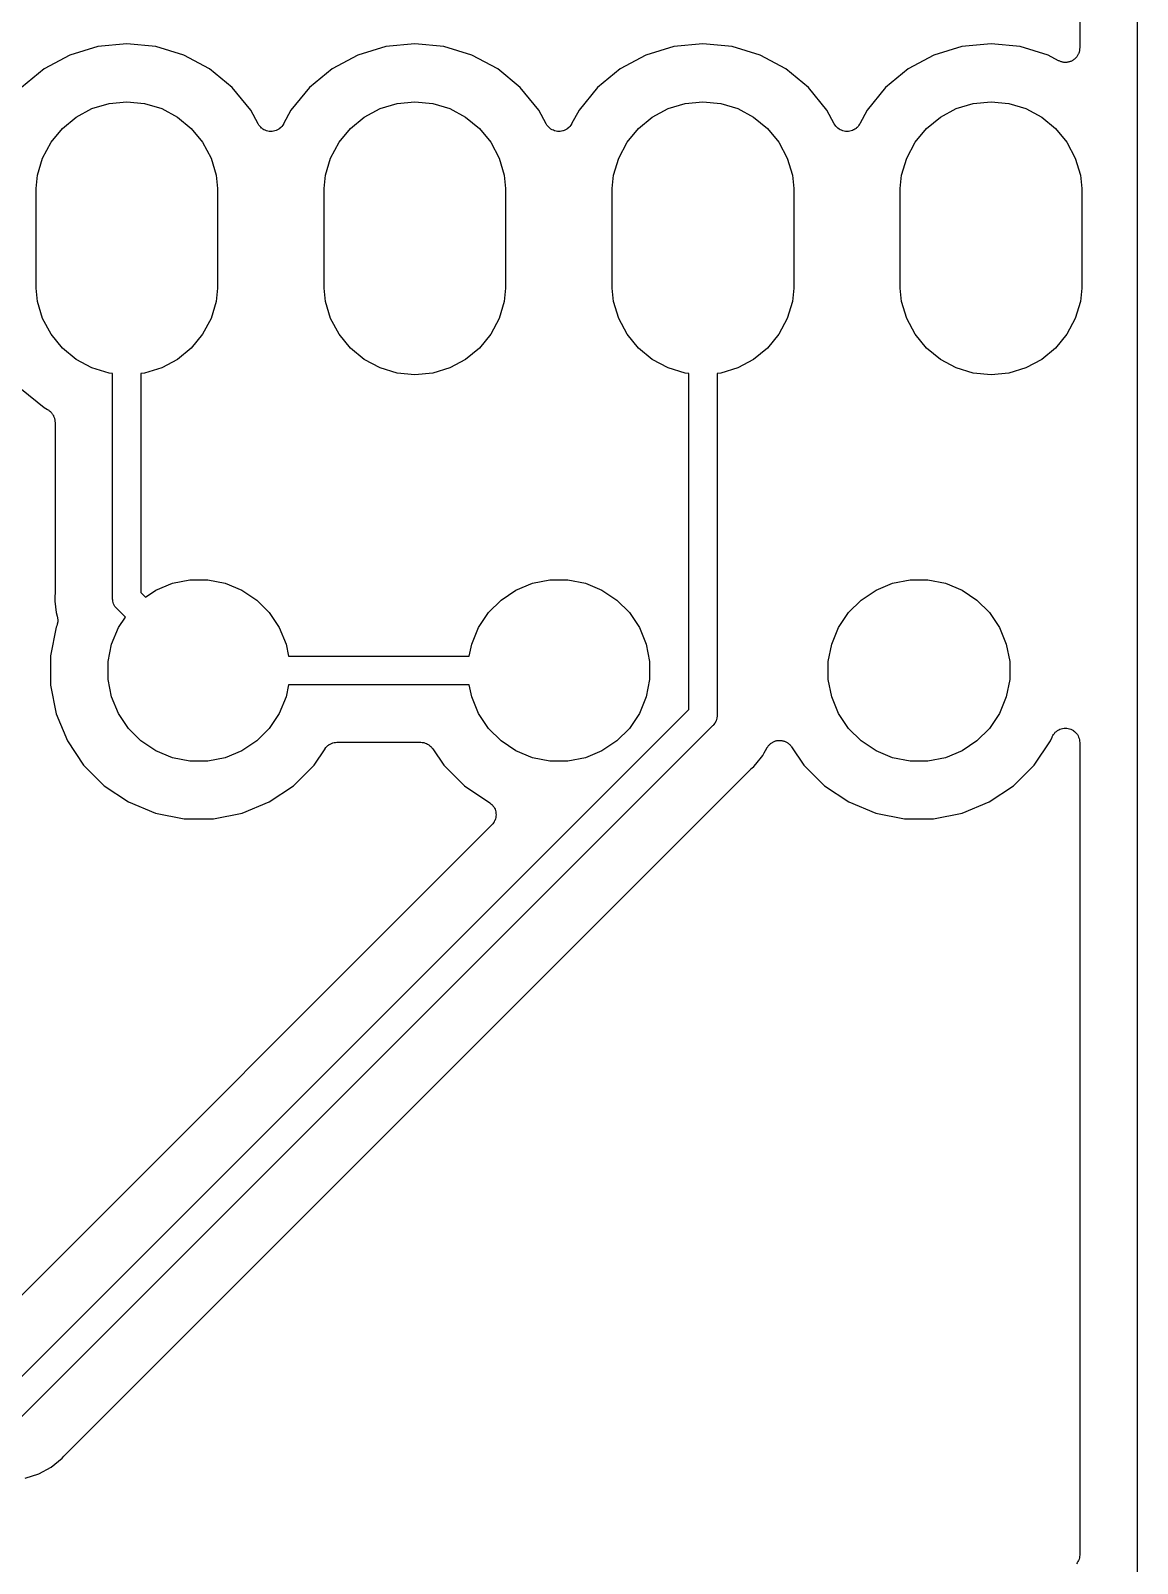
# Model space of a CAD drawing. Extents: x 20 to 116, y -135 to -20.
# Drawn here: x 46.47 to 56.23, y -73.47 to -59.96 of the extents above; entities that cross this region are included whole.
import ezdxf

# ---------------------------------------------------------------- set-up
doc = ezdxf.new("R2010")
doc.units = 0
doc.layers.add('BLACK', color=7, linetype='CONTINUOUS')

msp = doc.modelspace()

# ---------------------------------------------------------------- linework, layer by layer
at = {"layer": 'BLACK', "linetype": 'Continuous'}
for p, q in [((56.23, -73.6582), (56.23, -58.7661)), ((55.722, -58.7973), (55.722, -60.113)), ((47.0636, -60.1009), (46.817, -60.1757)), ((47.32, -60.0757), (47.0636, -60.1009)), ((47.5764, -60.1009), (47.32, -60.0757)), ((47.823, -60.1757), (47.5764, -60.1009)), ((49.6036, -60.1009), (49.357, -60.1757)), ((49.86, -60.0757), (49.6036, -60.1009)), ((50.1164, -60.1009), (49.86, -60.0757)), ((50.363, -60.1757), (50.1164, -60.1009)), ((52.1436, -60.1009), (51.897, -60.1757)), ((52.4, -60.0757), (52.1436, -60.1009)), ((52.6564, -60.1009), (52.4, -60.0757)), ((52.903, -60.1757), (52.6564, -60.1009)), ((54.6836, -60.1009), (54.437, -60.1757)), ((54.94, -60.0757), (54.6836, -60.1009)), ((55.1964, -60.1009), (54.94, -60.0757)), ((55.443, -60.1757), (55.1964, -60.1009)), ((55.722, -60.1147), (55.7213, -60.1206)), ((55.7213, -60.1206), (55.7213, -60.1265)), ((55.722, -60.113), (55.722, -60.1147)), ((46.817, -60.1757), (46.5898, -60.2972)), ((48.0502, -60.2972), (47.823, -60.1757)), ((49.357, -60.1757), (49.1298, -60.2972)), ((50.5902, -60.2972), (50.363, -60.1757)), ((51.897, -60.1757), (51.6698, -60.2972)), ((53.1302, -60.2972), (52.903, -60.1757)), ((54.437, -60.1757), (54.2098, -60.2972)), ((55.5351, -60.225), (55.443, -60.1757)), ((55.5406, -60.2272), (55.5351, -60.225)), ((55.5458, -60.23), (55.5406, -60.2272)), ((55.552, -60.232), (55.5458, -60.23)), ((55.558, -60.2345), (55.552, -60.232)), ((55.5638, -60.2356), (55.558, -60.2345)), ((55.5695, -60.2374), (55.5638, -60.2356)), ((55.5759, -60.2381), (55.5695, -60.2374)), ((55.5823, -60.2393), (55.5759, -60.2381)), ((55.5882, -60.2393), (55.5823, -60.2393)), ((55.5941, -60.24), (55.5882, -60.2393)), ((55.6006, -60.2394), (55.5941, -60.24)), ((55.6071, -60.2394), (55.6006, -60.2394)), ((55.6129, -60.2383), (55.6071, -60.2394)), ((55.6188, -60.2377), (55.6129, -60.2383)), ((55.625, -60.2359), (55.6188, -60.2377)), ((55.6314, -60.2346), (55.625, -60.2359)), ((55.6369, -60.2324), (55.6314, -60.2346)), ((55.6426, -60.2307), (55.6369, -60.2324)), ((55.6483, -60.2277), (55.6426, -60.2307)), ((55.6544, -60.2252), (55.6483, -60.2277)), ((55.6593, -60.222), (55.6544, -60.2252)), ((55.6645, -60.2192), (55.6593, -60.222)), ((55.6696, -60.2152), (55.6645, -60.2192)), ((55.675, -60.2116), (55.6696, -60.2152)), ((55.6792, -60.2074), (55.675, -60.2116)), ((55.6838, -60.2037), (55.6792, -60.2074)), ((55.688, -60.1987), (55.6838, -60.2037)), ((55.6927, -60.1941), (55.688, -60.1987)), ((55.696, -60.1892), (55.6927, -60.1941)), ((55.6998, -60.1847), (55.696, -60.1892)), ((55.7029, -60.179), (55.6998, -60.1847)), ((55.7066, -60.1736), (55.7029, -60.179)), ((55.7089, -60.1682), (55.7066, -60.1736)), ((55.7117, -60.163), (55.7089, -60.1682)), ((55.7137, -60.1568), (55.7117, -60.163)), ((55.7162, -60.1508), (55.7137, -60.1568)), ((55.7174, -60.145), (55.7162, -60.1508)), ((55.7192, -60.1394), (55.7174, -60.145)), ((55.7199, -60.1329), (55.7192, -60.1394)), ((55.7213, -60.1265), (55.7199, -60.1329)), ((46.5898, -60.2972), (46.3906, -60.4606)), ((48.2494, -60.4606), (48.0502, -60.2972)), ((49.1298, -60.2972), (48.9306, -60.4606)), ((50.7894, -60.4606), (50.5902, -60.2972)), ((51.6698, -60.2972), (51.4706, -60.4606)), ((53.3294, -60.4606), (53.1302, -60.2972)), ((54.2098, -60.2972), (54.0106, -60.4606)), ((48.4128, -60.6598), (48.2494, -60.4606)), ((48.9306, -60.4606), (48.7672, -60.6598)), ((50.9528, -60.6598), (50.7894, -60.4606)), ((51.4706, -60.4606), (51.3072, -60.6598)), ((53.4928, -60.6598), (53.3294, -60.4606)), ((54.0106, -60.4606), (53.8472, -60.6598)), ((46.8734, -60.7216), (47.0124, -60.6473)), ((47.0124, -60.6473), (47.1632, -60.6016)), ((47.1632, -60.6016), (47.32, -60.5861)), ((47.32, -60.5861), (47.4768, -60.6016)), ((47.4768, -60.6016), (47.6276, -60.6473)), ((47.6276, -60.6473), (47.7666, -60.7216)), ((48.478, -60.7817), (48.4128, -60.6598)), ((48.7672, -60.6598), (48.702, -60.7817)), ((49.4134, -60.7216), (49.5524, -60.6473)), ((49.5524, -60.6473), (49.7032, -60.6016)), ((49.7032, -60.6016), (49.86, -60.5861)), ((49.86, -60.5861), (50.0168, -60.6016)), ((50.0168, -60.6016), (50.1676, -60.6473)), ((50.1676, -60.6473), (50.3066, -60.7216)), ((51.018, -60.7817), (50.9528, -60.6598)), ((51.3072, -60.6598), (51.242, -60.7817)), ((51.9534, -60.7216), (52.0924, -60.6473)), ((52.0924, -60.6473), (52.2432, -60.6016)), ((52.2432, -60.6016), (52.4, -60.5861)), ((52.4, -60.5861), (52.5568, -60.6016)), ((52.5568, -60.6016), (52.7076, -60.6473)), ((52.7076, -60.6473), (52.8466, -60.7216)), ((53.558, -60.7817), (53.4928, -60.6598)), ((53.8472, -60.6598), (53.782, -60.7817)), ((54.4934, -60.7216), (54.6324, -60.6473)), ((54.6324, -60.6473), (54.7832, -60.6016)), ((54.7832, -60.6016), (54.94, -60.5861)), ((54.94, -60.5861), (55.0968, -60.6016)), ((55.0968, -60.6016), (55.2476, -60.6473)), ((55.2476, -60.6473), (55.3866, -60.7216)), ((46.7516, -60.8216), (46.8734, -60.7216)), ((47.7666, -60.7216), (47.8884, -60.8216)), ((48.4847, -60.7918), (48.478, -60.7817)), ((48.4914, -60.8019), (48.4847, -60.7918)), ((48.6943, -60.7932), (48.6875, -60.8033)), ((48.7012, -60.7833), (48.6943, -60.7932)), ((48.7014, -60.7828), (48.7012, -60.7833)), ((48.702, -60.7817), (48.7014, -60.7828)), ((48.7014, -60.7828), (48.7014, -60.7828)), ((48.7014, -60.7828), (48.7014, -60.7828)), ((49.2916, -60.8216), (49.4134, -60.7216)), ((50.3066, -60.7216), (50.4284, -60.8216)), ((51.0247, -60.7918), (51.018, -60.7817)), ((51.0314, -60.8019), (51.0247, -60.7918)), ((51.2343, -60.7932), (51.2275, -60.8033)), ((51.2412, -60.7833), (51.2343, -60.7932)), ((51.2414, -60.7828), (51.2412, -60.7833)), ((51.242, -60.7817), (51.2414, -60.7828)), ((51.2414, -60.7828), (51.2414, -60.7828)), ((51.2414, -60.7828), (51.2414, -60.7828)), ((51.8316, -60.8216), (51.9534, -60.7216)), ((52.8466, -60.7216), (52.9684, -60.8216)), ((53.5647, -60.7918), (53.558, -60.7817)), ((53.5714, -60.8019), (53.5647, -60.7918)), ((53.7743, -60.7932), (53.7675, -60.8033)), ((53.7812, -60.7833), (53.7743, -60.7932)), ((53.7814, -60.7828), (53.7812, -60.7833)), ((53.782, -60.7817), (53.7814, -60.7828)), ((53.7814, -60.7828), (53.7814, -60.7828)), ((53.7814, -60.7828), (53.7814, -60.7828)), ((54.3716, -60.8216), (54.4934, -60.7216)), ((55.3866, -60.7216), (55.5084, -60.8216)), ((46.6516, -60.9434), (46.7516, -60.8216)), ((47.8884, -60.8216), (47.9884, -60.9434)), ((48.4916, -60.8021), (48.4914, -60.8019)), ((48.4918, -60.8023), (48.4916, -60.8021)), ((48.5003, -60.811), (48.4918, -60.8023)), ((48.5088, -60.8195), (48.5003, -60.811)), ((48.5091, -60.8197), (48.5088, -60.8195)), ((48.5093, -60.8199), (48.5091, -60.8197)), ((48.5194, -60.8267), (48.5093, -60.8199)), ((48.5294, -60.8334), (48.5194, -60.8267)), ((48.5296, -60.8335), (48.5294, -60.8334)), ((48.5298, -60.8337), (48.5296, -60.8335)), ((48.5411, -60.8384), (48.5298, -60.8337)), ((48.5522, -60.8431), (48.5411, -60.8384)), ((48.5525, -60.8432), (48.5522, -60.8431)), ((48.5527, -60.8433), (48.5525, -60.8432)), ((48.5647, -60.8457), (48.5527, -60.8433)), ((48.5765, -60.8481), (48.5647, -60.8457)), ((48.5767, -60.8481), (48.5765, -60.8481)), ((48.577, -60.8482), (48.5767, -60.8481)), ((48.5892, -60.8482), (48.577, -60.8482)), ((48.6012, -60.8484), (48.5892, -60.8482)), ((48.6015, -60.8483), (48.6012, -60.8484)), ((48.6018, -60.8483), (48.6015, -60.8483)), ((48.6138, -60.846), (48.6018, -60.8483)), ((48.6256, -60.8438), (48.6138, -60.846)), ((48.6258, -60.8437), (48.6256, -60.8438)), ((48.6261, -60.8436), (48.6258, -60.8437)), ((48.6375, -60.839), (48.6261, -60.8436)), ((48.6486, -60.8345), (48.6375, -60.839)), ((48.6488, -60.8344), (48.6486, -60.8345)), ((48.6491, -60.8343), (48.6488, -60.8344)), ((48.6592, -60.8276), (48.6491, -60.8343)), ((48.6694, -60.821), (48.6592, -60.8276)), ((48.6696, -60.8208), (48.6694, -60.821)), ((48.6698, -60.8207), (48.6696, -60.8208)), ((48.6784, -60.8122), (48.6698, -60.8207)), ((48.6871, -60.8037), (48.6784, -60.8122)), ((48.6873, -60.8035), (48.6871, -60.8037)), ((48.6875, -60.8033), (48.6873, -60.8035)), ((49.1916, -60.9434), (49.2916, -60.8216)), ((50.4284, -60.8216), (50.5284, -60.9434)), ((51.0316, -60.8021), (51.0314, -60.8019)), ((51.0318, -60.8023), (51.0316, -60.8021)), ((51.0403, -60.811), (51.0318, -60.8023)), ((51.0488, -60.8195), (51.0403, -60.811)), ((51.0491, -60.8197), (51.0488, -60.8195)), ((51.0493, -60.8199), (51.0491, -60.8197)), ((51.0594, -60.8267), (51.0493, -60.8199)), ((51.0694, -60.8334), (51.0594, -60.8267)), ((51.0696, -60.8335), (51.0694, -60.8334)), ((51.0698, -60.8337), (51.0696, -60.8335)), ((51.0811, -60.8384), (51.0698, -60.8337)), ((51.0922, -60.8431), (51.0811, -60.8384)), ((51.0924, -60.8432), (51.0922, -60.8431)), ((51.0927, -60.8433), (51.0924, -60.8432)), ((51.1047, -60.8457), (51.0927, -60.8433)), ((51.1165, -60.8481), (51.1047, -60.8457)), ((51.1167, -60.8481), (51.1165, -60.8481)), ((51.117, -60.8482), (51.1167, -60.8481)), ((51.1292, -60.8482), (51.117, -60.8482)), ((51.1412, -60.8484), (51.1292, -60.8482)), ((51.1415, -60.8483), (51.1412, -60.8484)), ((51.1418, -60.8483), (51.1415, -60.8483)), ((51.1538, -60.846), (51.1418, -60.8483)), ((51.1656, -60.8438), (51.1538, -60.846)), ((51.1658, -60.8437), (51.1656, -60.8438)), ((51.1661, -60.8436), (51.1658, -60.8437)), ((51.1775, -60.839), (51.1661, -60.8436)), ((51.1886, -60.8345), (51.1775, -60.839)), ((51.1888, -60.8344), (51.1886, -60.8345)), ((51.1891, -60.8343), (51.1888, -60.8344)), ((51.1992, -60.8276), (51.1891, -60.8343)), ((51.2094, -60.821), (51.1992, -60.8276)), ((51.2096, -60.8208), (51.2094, -60.821)), ((51.2098, -60.8207), (51.2096, -60.8208)), ((51.2184, -60.8122), (51.2098, -60.8207)), ((51.2271, -60.8037), (51.2184, -60.8122)), ((51.2273, -60.8035), (51.2271, -60.8037)), ((51.2275, -60.8033), (51.2273, -60.8035)), ((51.7316, -60.9434), (51.8316, -60.8216)), ((52.9684, -60.8216), (53.0684, -60.9434)), ((53.5716, -60.8021), (53.5714, -60.8019)), ((53.5718, -60.8023), (53.5716, -60.8021)), ((53.5803, -60.811), (53.5718, -60.8023)), ((53.5888, -60.8195), (53.5803, -60.811)), ((53.5891, -60.8197), (53.5888, -60.8195)), ((53.5893, -60.8199), (53.5891, -60.8197)), ((53.5994, -60.8267), (53.5893, -60.8199)), ((53.6094, -60.8334), (53.5994, -60.8267)), ((53.6096, -60.8335), (53.6094, -60.8334)), ((53.6098, -60.8337), (53.6096, -60.8335)), ((53.6211, -60.8384), (53.6098, -60.8337)), ((53.6322, -60.8431), (53.6211, -60.8384)), ((53.6324, -60.8432), (53.6322, -60.8431)), ((53.6327, -60.8433), (53.6324, -60.8432)), ((53.6447, -60.8457), (53.6327, -60.8433)), ((53.6564, -60.8481), (53.6447, -60.8457)), ((53.6567, -60.8481), (53.6564, -60.8481)), ((53.657, -60.8482), (53.6567, -60.8481)), ((53.6692, -60.8482), (53.657, -60.8482)), ((53.6812, -60.8484), (53.6692, -60.8482)), ((53.6815, -60.8483), (53.6812, -60.8484)), ((53.6818, -60.8483), (53.6815, -60.8483)), ((53.6938, -60.846), (53.6818, -60.8483)), ((53.7056, -60.8438), (53.6938, -60.846)), ((53.7058, -60.8437), (53.7056, -60.8438)), ((53.7061, -60.8436), (53.7058, -60.8437)), ((53.7175, -60.839), (53.7061, -60.8436)), ((53.7286, -60.8345), (53.7175, -60.839)), ((53.7288, -60.8344), (53.7286, -60.8345)), ((53.7291, -60.8343), (53.7288, -60.8344)), ((53.7392, -60.8276), (53.7291, -60.8343)), ((53.7494, -60.821), (53.7392, -60.8276)), ((53.7496, -60.8208), (53.7494, -60.821)), ((53.7498, -60.8207), (53.7496, -60.8208)), ((53.7584, -60.8122), (53.7498, -60.8207)), ((53.7671, -60.8037), (53.7584, -60.8122)), ((53.7673, -60.8035), (53.7671, -60.8037)), ((53.7675, -60.8033), (53.7673, -60.8035)), ((54.2716, -60.9434), (54.3716, -60.8216)), ((55.5084, -60.8216), (55.6084, -60.9434)), ((46.5773, -61.0824), (46.6516, -60.9434)), ((47.9884, -60.9434), (48.0627, -61.0824)), ((49.1173, -61.0824), (49.1916, -60.9434)), ((50.5284, -60.9434), (50.6027, -61.0824)), ((51.6573, -61.0824), (51.7316, -60.9434)), ((53.0684, -60.9434), (53.1427, -61.0824)), ((54.1973, -61.0824), (54.2716, -60.9434)), ((55.6084, -60.9434), (55.6827, -61.0824)), ((46.5316, -61.2332), (46.5773, -61.0824)), ((48.0627, -61.0824), (48.1084, -61.2332)), ((49.0716, -61.2332), (49.1173, -61.0824)), ((50.6027, -61.0824), (50.6484, -61.2332)), ((51.6116, -61.2332), (51.6573, -61.0824)), ((53.1427, -61.0824), (53.1884, -61.2332)), ((54.1516, -61.2332), (54.1973, -61.0824)), ((55.6827, -61.0824), (55.7284, -61.2332)), ((46.52, -61.3507), (46.5316, -61.2332)), ((48.1084, -61.2332), (48.12, -61.3507)), ((49.06, -61.3507), (49.0716, -61.2332)), ((50.6484, -61.2332), (50.66, -61.3507)), ((51.6, -61.3507), (51.6116, -61.2332)), ((53.1884, -61.2332), (53.2, -61.3507)), ((54.14, -61.3507), (54.1516, -61.2332)), ((55.7284, -61.2332), (55.74, -61.3507)), ((46.52, -62.2293), (46.52, -61.3507)), ((48.12, -61.3507), (48.12, -62.2293)), ((49.06, -62.2293), (49.06, -61.3507)), ((50.66, -61.3507), (50.66, -62.2293)), ((51.6, -62.2293), (51.6, -61.3507)), ((53.2, -61.3507), (53.2, -62.2293)), ((54.14, -62.2293), (54.14, -61.3507)), ((55.74, -61.3507), (55.74, -62.2293)), ((46.5316, -62.3468), (46.52, -62.2293)), ((48.12, -62.2293), (48.1084, -62.3468)), ((49.0716, -62.3468), (49.06, -62.2293)), ((50.66, -62.2293), (50.6484, -62.3468)), ((51.6116, -62.3468), (51.6, -62.2293)), ((53.2, -62.2293), (53.1884, -62.3468)), ((54.1516, -62.3468), (54.14, -62.2293)), ((55.74, -62.2293), (55.7284, -62.3468)), ((46.5773, -62.4976), (46.5316, -62.3468)), ((48.1084, -62.3468), (48.0627, -62.4976)), ((49.1173, -62.4976), (49.0716, -62.3468)), ((50.6484, -62.3468), (50.6027, -62.4976)), ((51.6573, -62.4976), (51.6116, -62.3468)), ((53.1884, -62.3468), (53.1427, -62.4976)), ((54.1973, -62.4976), (54.1516, -62.3468)), ((55.7284, -62.3468), (55.6827, -62.4976)), ((46.6516, -62.6366), (46.5773, -62.4976)), ((48.0627, -62.4976), (47.9884, -62.6366)), ((49.1916, -62.6366), (49.1173, -62.4976)), ((50.6027, -62.4976), (50.5284, -62.6366)), ((51.7316, -62.6366), (51.6573, -62.4976)), ((53.1427, -62.4976), (53.0684, -62.6366)), ((54.2716, -62.6366), (54.1973, -62.4976)), ((55.6827, -62.4976), (55.6084, -62.6366)), ((46.7516, -62.7584), (46.6516, -62.6366)), ((47.9884, -62.6366), (47.8884, -62.7584)), ((49.2916, -62.7584), (49.1916, -62.6366)), ((50.5284, -62.6366), (50.4284, -62.7584)), ((51.8316, -62.7584), (51.7316, -62.6366)), ((53.0684, -62.6366), (52.9684, -62.7584)), ((54.3716, -62.7584), (54.2716, -62.6366)), ((55.6084, -62.6366), (55.5084, -62.7584)), ((46.8734, -62.8584), (46.7516, -62.7584)), ((47.8884, -62.7584), (47.7666, -62.8584)), ((49.4134, -62.8584), (49.2916, -62.7584)), ((50.4284, -62.7584), (50.3066, -62.8584)), ((51.9534, -62.8584), (51.8316, -62.7584)), ((52.9684, -62.7584), (52.8466, -62.8584)), ((54.4934, -62.8584), (54.3716, -62.7584)), ((55.5084, -62.7584), (55.3866, -62.8584)), ((47.0124, -62.9327), (46.8734, -62.8584)), ((47.1632, -62.9784), (47.0124, -62.9327)), ((47.6276, -62.9327), (47.4768, -62.9784)), ((47.7666, -62.8584), (47.6276, -62.9327)), ((49.5524, -62.9327), (49.4134, -62.8584)), ((49.7032, -62.9784), (49.5524, -62.9327)), ((50.1676, -62.9327), (50.0168, -62.9784)), ((50.3066, -62.8584), (50.1676, -62.9327)), ((52.0924, -62.9327), (51.9534, -62.8584)), ((52.2432, -62.9784), (52.0924, -62.9327)), ((52.7076, -62.9327), (52.5568, -62.9784)), ((52.8466, -62.8584), (52.7076, -62.9327)), ((54.6324, -62.9327), (54.4934, -62.8584)), ((54.7832, -62.9784), (54.6324, -62.9327)), ((55.2476, -62.9327), (55.0968, -62.9784)), ((55.3866, -62.8584), (55.2476, -62.9327)), ((47.195, -62.9816), (47.1632, -62.9784)), ((47.195, -64.9589), (47.195, -62.9816)), ((47.4768, -62.9784), (47.445, -62.9816)), ((47.445, -62.9816), (47.445, -64.9132)), ((49.86, -62.9939), (49.7032, -62.9784)), ((50.0168, -62.9784), (49.86, -62.9939)), ((52.275, -62.9816), (52.2432, -62.9784)), ((52.275, -65.9432), (52.275, -62.9816)), ((52.5568, -62.9784), (52.525, -62.9816)), ((52.525, -62.9816), (52.525, -65.9889)), ((54.94, -62.9939), (54.7832, -62.9784)), ((55.0968, -62.9784), (54.94, -62.9939)), ((46.3906, -63.1194), (46.5898, -63.2828)), ((46.5898, -63.2828), (46.6199, -63.2989)), ((46.6199, -63.2989), (46.6214, -63.2997)), ((46.6214, -63.2997), (46.6261, -63.3029)), ((46.6261, -63.3029), (46.631, -63.3056)), ((46.631, -63.3056), (46.6362, -63.3099)), ((46.6362, -63.3099), (46.6418, -63.3138)), ((46.6418, -63.3138), (46.6458, -63.3178)), ((46.6458, -63.3178), (46.6501, -63.3214)), ((46.6501, -63.3214), (46.6544, -63.3267)), ((46.6544, -63.3267), (46.6591, -63.3315)), ((46.6591, -63.3315), (46.6622, -63.3363)), ((46.6622, -63.3363), (46.6658, -63.3406)), ((46.6658, -63.3406), (46.669, -63.3466)), ((46.669, -63.3466), (46.6727, -63.3523)), ((46.6727, -63.3523), (46.6748, -63.3575)), ((46.6748, -63.3575), (46.6774, -63.3625)), ((46.6774, -63.3625), (46.6794, -63.369)), ((46.6794, -63.369), (46.6819, -63.3753)), ((46.6819, -63.3753), (46.683, -63.3808)), ((46.683, -63.3808), (46.6846, -63.3862)), ((46.6846, -63.3862), (46.6852, -63.393)), ((46.6852, -63.393), (46.6865, -63.3997)), ((46.6865, -63.3997), (46.6865, -63.4053)), ((46.6865, -63.4053), (46.687, -63.4109)), ((46.687, -63.4109), (46.687, -64.9277)), ((47.5761, -64.891), (47.7216, -64.8307)), ((47.7216, -64.8307), (47.8762, -64.8)), ((47.8762, -64.8), (48.0338, -64.8)), ((48.0338, -64.8), (48.1884, -64.8307)), ((48.1884, -64.8307), (48.3339, -64.891)), ((50.7511, -64.891), (50.8966, -64.8307)), ((50.8966, -64.8307), (51.0512, -64.8)), ((51.0512, -64.8), (51.2088, -64.8)), ((51.2088, -64.8), (51.3634, -64.8307)), ((51.3634, -64.8307), (51.5089, -64.891)), ((53.9261, -64.891), (54.0716, -64.8307)), ((54.0716, -64.8307), (54.2262, -64.8)), ((54.2262, -64.8), (54.3838, -64.8)), ((54.3838, -64.8), (54.5384, -64.8307)), ((54.5384, -64.8307), (54.6839, -64.891)), ((46.6864, -64.9401), (46.6839, -64.965)), ((46.6839, -64.965), (46.6864, -64.9899)), ((46.687, -64.9294), (46.6864, -64.9348)), ((46.6864, -64.9348), (46.6864, -64.9401)), ((46.687, -64.9277), (46.687, -64.9294)), ((47.1944, -64.965), (47.195, -64.9589)), ((47.195, -64.9711), (47.1944, -64.965)), ((47.1959, -64.98), (47.195, -64.9711)), ((47.1968, -64.9895), (47.1959, -64.98)), ((47.445, -64.9132), (47.4842, -64.9524)), ((47.4842, -64.9524), (47.5761, -64.891)), ((48.3339, -64.891), (48.465, -64.9786)), ((48.465, -64.9786), (48.5764, -65.09)), ((50.5086, -65.09), (50.62, -64.9786)), ((50.62, -64.9786), (50.7511, -64.891)), ((51.5089, -64.891), (51.64, -64.9786)), ((51.64, -64.9786), (51.7514, -65.09)), ((53.6836, -65.09), (53.795, -64.9786)), ((53.795, -64.9786), (53.9261, -64.891)), ((54.6839, -64.891), (54.815, -64.9786)), ((54.815, -64.9786), (54.9264, -65.09)), ((46.6864, -64.9899), (46.6864, -64.9899)), ((46.6864, -64.9899), (46.6962, -65.0891)), ((46.6962, -65.0891), (46.7061, -65.1218)), ((46.7061, -65.1218), (46.7066, -65.1235)), ((47.204, -65.0131), (47.1968, -64.9895)), ((47.2156, -65.0348), (47.204, -65.0131)), ((47.2271, -65.0489), (47.2156, -65.0348)), ((47.2312, -65.0538), (47.2271, -65.0489)), ((47.2359, -65.0577), (47.2312, -65.0538)), ((47.3074, -65.1292), (47.2359, -65.0577)), ((48.5764, -65.09), (48.664, -65.2211)), ((50.421, -65.2211), (50.5086, -65.09)), ((51.7514, -65.09), (51.839, -65.2211)), ((53.596, -65.2211), (53.6836, -65.09)), ((54.9264, -65.09), (55.014, -65.2211)), ((46.6973, -65.2185), (46.647, -65.4712)), ((46.7019, -65.2073), (46.6973, -65.2185)), ((46.7035, -65.202), (46.7019, -65.2073)), ((46.7057, -65.1969), (46.7035, -65.202)), ((46.7071, -65.1902), (46.7057, -65.1969)), ((46.7066, -65.1235), (46.7076, -65.129)), ((46.7091, -65.1836), (46.7071, -65.1902)), ((46.7076, -65.129), (46.7092, -65.1342)), ((46.7096, -65.1781), (46.7091, -65.1836)), ((46.7092, -65.1342), (46.7098, -65.1411)), ((46.7108, -65.1727), (46.7096, -65.1781)), ((46.7098, -65.1411), (46.7111, -65.1479)), ((46.7109, -65.1658), (46.7108, -65.1727)), ((46.7116, -65.1589), (46.7109, -65.1658)), ((46.7111, -65.1479), (46.711, -65.1534)), ((46.711, -65.1534), (46.7116, -65.1589)), ((47.1857, -65.3666), (47.246, -65.2211)), ((47.246, -65.2211), (47.3074, -65.1292)), ((48.664, -65.2211), (48.7243, -65.3666)), ((50.3607, -65.3666), (50.421, -65.2211)), ((51.839, -65.2211), (51.8993, -65.3666)), ((53.5357, -65.3666), (53.596, -65.2211)), ((55.014, -65.2211), (55.0743, -65.3666)), ((47.155, -65.5212), (47.1857, -65.3666)), ((48.7243, -65.3666), (48.7458, -65.475)), ((50.3392, -65.475), (50.3607, -65.3666)), ((51.8993, -65.3666), (51.93, -65.5212)), ((53.505, -65.5212), (53.5357, -65.3666)), ((55.0743, -65.3666), (55.105, -65.5212)), ((46.647, -65.4712), (46.647, -65.7288)), ((47.155, -65.6788), (47.155, -65.5212)), ((48.7458, -65.475), (50.3392, -65.475)), ((51.93, -65.5212), (51.93, -65.6788)), ((53.505, -65.6788), (53.505, -65.5212)), ((55.105, -65.5212), (55.105, -65.6788)), ((46.647, -65.7288), (46.6973, -65.9815)), ((47.1857, -65.8334), (47.155, -65.6788)), ((48.7458, -65.725), (48.7243, -65.8334)), ((50.3392, -65.725), (48.7458, -65.725)), ((50.3607, -65.8334), (50.3392, -65.725)), ((51.93, -65.6788), (51.8993, -65.8334)), ((53.5357, -65.8334), (53.505, -65.6788)), ((55.105, -65.6788), (55.0743, -65.8334)), ((47.246, -65.9789), (47.1857, -65.8334)), ((48.7243, -65.8334), (48.664, -65.9789)), ((50.421, -65.9789), (50.3607, -65.8334)), ((51.8993, -65.8334), (51.839, -65.9789)), ((53.596, -65.9789), (53.5357, -65.8334)), ((55.0743, -65.8334), (55.014, -65.9789)), ((46.2482, -71.97), (52.275, -65.9432)), ((46.6973, -65.9815), (46.7959, -66.2196)), ((47.3336, -66.11), (47.246, -65.9789)), ((48.664, -65.9789), (48.5764, -66.11)), ((50.5086, -66.11), (50.421, -65.9789)), ((51.839, -65.9789), (51.7514, -66.11)), ((52.5044, -66.0648), (52.4927, -66.0791)), ((52.516, -66.0431), (52.5044, -66.0648)), ((52.5044, -66.0648), (52.5044, -66.0648)), ((52.5232, -66.0195), (52.516, -66.0431)), ((52.525, -66.0011), (52.5232, -66.0195)), ((52.525, -65.9889), (52.5256, -65.995)), ((52.5256, -65.995), (52.525, -66.0011)), ((52.525, -66.0011), (52.525, -66.0011)), ((53.6836, -66.11), (53.596, -65.9789)), ((55.014, -65.9789), (54.9264, -66.11)), ((52.4841, -66.0877), (46.3927, -72.179)), ((47.445, -66.2214), (47.3336, -66.11)), ((48.5764, -66.11), (48.465, -66.2214)), ((50.62, -66.2214), (50.5086, -66.11)), ((51.7514, -66.11), (51.64, -66.2214)), ((52.4888, -66.0838), (52.4841, -66.0877)), ((52.4927, -66.0791), (52.4888, -66.0838)), ((52.4927, -66.0791), (52.4927, -66.0791)), ((53.795, -66.2214), (53.6836, -66.11)), ((54.9264, -66.11), (54.815, -66.2214)), ((55.4641, -66.2196), (55.4777, -66.1869)), ((55.4777, -66.1869), (55.4783, -66.1855)), ((55.4783, -66.1853), (55.4844, -66.1743)), ((55.4783, -66.1855), (55.4783, -66.1853)), ((55.4783, -66.1855), (55.4783, -66.1855)), ((55.4783, -66.1855), (55.4783, -66.1855)), ((55.4844, -66.1743), (55.4902, -66.1638)), ((55.4902, -66.1638), (55.4903, -66.1637)), ((55.4903, -66.1636), (55.4983, -66.1541)), ((55.4903, -66.1637), (55.4903, -66.1636)), ((55.4983, -66.1541), (55.5061, -66.1448)), ((55.5061, -66.1448), (55.5062, -66.1447)), ((55.5062, -66.1447), (55.5063, -66.1446)), ((55.5063, -66.1446), (55.5158, -66.137)), ((55.5158, -66.137), (55.5254, -66.1293)), ((55.5254, -66.1293), (55.5255, -66.1292)), ((55.5255, -66.1292), (55.5256, -66.1291)), ((55.5256, -66.1291), (55.5365, -66.1235)), ((55.5365, -66.1235), (55.5474, -66.1178)), ((55.5474, -66.1178), (55.5475, -66.1177)), ((55.5475, -66.1177), (55.5476, -66.1177)), ((55.5476, -66.1177), (55.5597, -66.1142)), ((55.5597, -66.1142), (55.5712, -66.1108)), ((55.5712, -66.1108), (55.5713, -66.1108)), ((55.5713, -66.1108), (55.5714, -66.1107)), ((55.5714, -66.1107), (55.5839, -66.1096)), ((55.5839, -66.1096), (55.5959, -66.1085)), ((55.5959, -66.1085), (55.596, -66.1085)), ((55.596, -66.1085), (55.5961, -66.1085)), ((55.5961, -66.1085), (55.608, -66.1098)), ((55.608, -66.1098), (55.6205, -66.1111)), ((55.6205, -66.1111), (55.6206, -66.1111)), ((55.6206, -66.1111), (55.6207, -66.1112)), ((55.6207, -66.1112), (55.6322, -66.1147)), ((55.6322, -66.1147), (55.6442, -66.1184)), ((55.6442, -66.1184), (55.6443, -66.1185)), ((55.6443, -66.1185), (55.6444, -66.1185)), ((55.6444, -66.1185), (55.6554, -66.1245)), ((55.6554, -66.1245), (55.666, -66.1302)), ((55.666, -66.1302), (55.6661, -66.1303)), ((55.6661, -66.1303), (55.6662, -66.1304)), ((55.6662, -66.1304), (55.6758, -66.1384)), ((55.6758, -66.1384), (55.6851, -66.146)), ((55.6851, -66.146), (55.6852, -66.1461)), ((55.6852, -66.1461), (55.6853, -66.1462)), ((55.6853, -66.1462), (55.693, -66.1557)), ((55.693, -66.1557), (55.7008, -66.1652)), ((55.7008, -66.1652), (55.7008, -66.1653)), ((55.7008, -66.1653), (55.7009, -66.1654)), ((55.7009, -66.1654), (55.7067, -66.1763)), ((55.7067, -66.1763), (55.7124, -66.1871)), ((55.7124, -66.1871), (55.7124, -66.1872)), ((55.7124, -66.1872), (55.7125, -66.1873)), ((55.7125, -66.1873), (55.7161, -66.1993)), ((55.7161, -66.1993), (55.7196, -66.2109)), ((46.7959, -66.2196), (46.939, -66.4338)), ((47.5761, -66.309), (47.445, -66.2214)), ((47.7216, -66.3693), (47.5761, -66.309)), ((48.3339, -66.309), (48.1884, -66.3693)), ((48.465, -66.2214), (48.3339, -66.309)), ((48.971, -66.4338), (49.0674, -66.2894)), ((49.0674, -66.2894), (49.0677, -66.289)), ((49.0677, -66.289), (49.0678, -66.289)), ((49.0678, -66.289), (49.0684, -66.288)), ((49.0678, -66.289), (49.0678, -66.289)), ((49.0684, -66.288), (49.0761, -66.2789)), ((49.0761, -66.2789), (49.0836, -66.2699)), ((49.0836, -66.2699), (49.084, -66.2695)), ((49.084, -66.2695), (49.0844, -66.269)), ((49.0844, -66.269), (49.0937, -66.2616)), ((49.0937, -66.2616), (49.1028, -66.2542)), ((49.1028, -66.2542), (49.1033, -66.2539)), ((49.1033, -66.2539), (49.1038, -66.2535)), ((49.1038, -66.2535), (49.1143, -66.2481)), ((49.1143, -66.2481), (49.1246, -66.2426)), ((49.1246, -66.2426), (49.1252, -66.2424)), ((49.1252, -66.2424), (49.1258, -66.2421)), ((49.1258, -66.2421), (49.1371, -66.2388)), ((49.1371, -66.2388), (49.1484, -66.2354)), ((49.1484, -66.2354), (49.149, -66.2354)), ((49.149, -66.2354), (49.1496, -66.2352)), ((49.1496, -66.2352), (49.1614, -66.2341)), ((49.1614, -66.2341), (49.173, -66.233)), ((49.173, -66.233), (49.912, -66.233)), ((49.912, -66.233), (49.9125, -66.233)), ((49.9125, -66.233), (49.9125, -66.233)), ((49.9125, -66.233), (49.9125, -66.233)), ((49.9125, -66.233), (49.9137, -66.233)), ((49.9137, -66.233), (49.9254, -66.2343)), ((49.9254, -66.2343), (49.9372, -66.2355)), ((49.9372, -66.2355), (49.9378, -66.2357)), ((49.9378, -66.2357), (49.9384, -66.2358)), ((49.9384, -66.2358), (49.9496, -66.2393)), ((49.9496, -66.2393), (49.9609, -66.2428)), ((49.9609, -66.2428), (49.9614, -66.2431)), ((49.9614, -66.2431), (49.962, -66.2433)), ((49.962, -66.2433), (49.9723, -66.2489)), ((49.9723, -66.2489), (49.9827, -66.2545)), ((49.9827, -66.2545), (49.9832, -66.2549)), ((49.9832, -66.2549), (49.9837, -66.2552)), ((49.9837, -66.2552), (49.9927, -66.2628)), ((49.9927, -66.2628), (50.0018, -66.2703)), ((50.0018, -66.2703), (50.0022, -66.2707)), ((50.0022, -66.2707), (50.0027, -66.2711)), ((50.0027, -66.2711), (50.0101, -66.2803)), ((50.0101, -66.2803), (50.0176, -66.2894)), ((50.0176, -66.2894), (50.114, -66.4338)), ((50.7511, -66.309), (50.62, -66.2214)), ((50.8966, -66.3693), (50.7511, -66.309)), ((51.5089, -66.309), (51.3634, -66.3693)), ((51.64, -66.2214), (51.5089, -66.309)), ((52.9289, -66.3484), (52.941, -66.3257)), ((52.941, -66.3257), (52.9637, -66.2833)), ((52.9637, -66.2833), (52.9645, -66.2817)), ((52.9645, -66.2817), (52.9679, -66.2768)), ((52.9679, -66.2768), (52.9707, -66.2716)), ((52.9707, -66.2716), (52.9749, -66.2666)), ((52.9749, -66.2666), (52.9786, -66.2613)), ((52.9786, -66.2613), (52.9828, -66.2571)), ((52.9828, -66.2571), (52.9866, -66.2526)), ((52.9866, -66.2526), (52.9917, -66.2485)), ((52.9917, -66.2485), (52.9963, -66.244)), ((52.9963, -66.244), (53.0013, -66.2408)), ((53.0013, -66.2408), (53.0059, -66.237)), ((53.0059, -66.237), (53.0116, -66.234)), ((53.0116, -66.234), (53.0171, -66.2304)), ((53.0171, -66.2304), (53.0226, -66.2282)), ((53.0226, -66.2282), (53.0278, -66.2255)), ((53.0278, -66.2255), (53.0341, -66.2236)), ((53.0341, -66.2236), (53.0401, -66.2212)), ((53.0401, -66.2212), (53.0459, -66.2201)), ((53.0459, -66.2201), (53.0516, -66.2184)), ((53.0516, -66.2184), (53.058, -66.2178)), ((53.058, -66.2178), (53.0644, -66.2166)), ((53.0644, -66.2166), (53.0703, -66.2167)), ((53.0703, -66.2167), (53.0762, -66.2161)), ((53.0762, -66.2161), (53.0827, -66.2168)), ((53.0827, -66.2168), (53.0892, -66.2168)), ((53.0892, -66.2168), (53.095, -66.218)), ((53.095, -66.218), (53.1009, -66.2186)), ((53.1009, -66.2186), (53.1071, -66.2206)), ((53.1071, -66.2206), (53.1135, -66.2219)), ((53.1135, -66.2219), (53.1189, -66.2242)), ((53.1189, -66.2242), (53.1246, -66.2259)), ((53.1246, -66.2259), (53.1303, -66.229)), ((53.1303, -66.229), (53.1363, -66.2315)), ((53.1363, -66.2315), (53.1412, -66.2349)), ((53.1412, -66.2349), (53.1464, -66.2377)), ((53.1464, -66.2377), (53.1515, -66.2418)), ((53.1515, -66.2418), (53.1568, -66.2454)), ((53.1568, -66.2454), (53.161, -66.2496)), ((53.161, -66.2496), (53.1656, -66.2534)), ((53.1656, -66.2534), (53.1697, -66.2584)), ((53.1697, -66.2584), (53.1743, -66.2631)), ((53.1743, -66.2631), (53.1775, -66.268)), ((53.1775, -66.268), (53.1813, -66.2726)), ((53.1813, -66.2726), (53.289, -66.4338)), ((53.9261, -66.309), (53.795, -66.2214)), ((54.0716, -66.3693), (53.9261, -66.309)), ((54.6839, -66.309), (54.5384, -66.3693)), ((54.815, -66.2214), (54.6839, -66.309)), ((55.321, -66.4338), (55.4641, -66.2196)), ((55.7196, -66.2109), (55.7196, -66.211)), ((55.7196, -66.211), (55.7196, -66.2111)), ((55.7196, -66.2111), (55.7208, -66.2232)), ((55.7208, -66.2232), (55.722, -66.2355)), ((55.722, -66.2355), (55.722, -73.3952)), ((46.774, -72.5162), (52.8212, -66.469)), ((46.939, -66.4338), (47.1212, -66.616)), ((47.8762, -66.4), (47.7216, -66.3693)), ((48.0338, -66.4), (47.8762, -66.4)), ((48.1884, -66.3693), (48.0338, -66.4)), ((48.7888, -66.616), (48.971, -66.4338)), ((50.114, -66.4338), (50.2962, -66.616)), ((51.0512, -66.4), (50.8966, -66.3693)), ((51.2088, -66.4), (51.0512, -66.4)), ((51.3634, -66.3693), (51.2088, -66.4)), ((52.8212, -66.469), (52.8225, -66.4677)), ((52.8225, -66.4677), (52.8267, -66.4644)), ((52.8267, -66.4644), (52.8304, -66.4606)), ((52.8304, -66.4606), (52.8498, -66.4448)), ((52.8498, -66.4448), (52.8656, -66.4254)), ((52.8656, -66.4254), (52.8657, -66.4254)), ((52.8657, -66.4254), (52.9289, -66.3484)), ((53.289, -66.4338), (53.4712, -66.616)), ((54.2262, -66.4), (54.0716, -66.3693)), ((54.3838, -66.4), (54.2262, -66.4)), ((54.5384, -66.3693), (54.3838, -66.4)), ((55.1388, -66.616), (55.321, -66.4338)), ((47.1212, -66.616), (47.3354, -66.7591)), ((48.5746, -66.7591), (48.7888, -66.616)), ((50.2962, -66.616), (50.5198, -66.7654)), ((53.4712, -66.616), (53.6854, -66.7591)), ((54.9246, -66.7591), (55.1388, -66.616)), ((47.3354, -66.7591), (47.5735, -66.8577)), ((47.5735, -66.8577), (47.8262, -66.908)), ((48.0838, -66.908), (48.3365, -66.8577)), ((48.3365, -66.8577), (48.5746, -66.7591)), ((50.5198, -66.7654), (50.5206, -66.7659)), ((50.5206, -66.7659), (50.5206, -66.7659)), ((50.5206, -66.7659), (50.5206, -66.7659)), ((50.5206, -66.7659), (50.5212, -66.7664)), ((50.5212, -66.7664), (50.5306, -66.7743)), ((50.5306, -66.7743), (50.5396, -66.7818)), ((50.5396, -66.7818), (50.5399, -66.7821)), ((50.5399, -66.7821), (50.5402, -66.7824)), ((50.5402, -66.7824), (50.5478, -66.7918)), ((50.5478, -66.7918), (50.5552, -66.8011)), ((50.5552, -66.8011), (50.5554, -66.8014)), ((50.5554, -66.8014), (50.5557, -66.8017)), ((50.5557, -66.8017), (50.5612, -66.8124)), ((50.5612, -66.8124), (50.5668, -66.823)), ((50.5668, -66.823), (50.5669, -66.8234)), ((50.5669, -66.8234), (50.5671, -66.8237)), ((50.5671, -66.8237), (50.5704, -66.8352)), ((50.5704, -66.8352), (50.5739, -66.8467)), ((50.5739, -66.8467), (50.5739, -66.8471)), ((50.5739, -66.8471), (50.574, -66.8475)), ((50.574, -66.8475), (50.5751, -66.8595)), ((50.5762, -66.8722), (50.5749, -66.8841)), ((50.5751, -66.8595), (50.5762, -66.8714)), ((50.5762, -66.8714), (50.5762, -66.8718)), ((50.5762, -66.8718), (50.5762, -66.8722)), ((53.6854, -66.7591), (53.9235, -66.8577)), ((53.9235, -66.8577), (54.1762, -66.908)), ((54.4338, -66.908), (54.6865, -66.8577)), ((54.6865, -66.8577), (54.9246, -66.7591)), ((50.539, -66.9608), (46.075, -71.4248)), ((47.8262, -66.908), (48.0838, -66.908)), ((50.5467, -66.9515), (50.539, -66.9608)), ((50.5543, -66.9423), (50.5467, -66.9515)), ((50.5545, -66.9419), (50.5543, -66.9423)), ((50.5548, -66.9416), (50.5545, -66.9419)), ((50.5604, -66.931), (50.5548, -66.9416)), ((50.5662, -66.9205), (50.5604, -66.931)), ((50.5663, -66.9201), (50.5662, -66.9205)), ((50.5665, -66.9198), (50.5663, -66.9201)), ((50.57, -66.9082), (50.5665, -66.9198)), ((50.5736, -66.8968), (50.57, -66.9082)), ((50.5737, -66.8961), (50.5736, -66.8965)), ((50.5736, -66.8965), (50.5736, -66.8968)), ((50.5749, -66.8841), (50.5737, -66.8961)), ((54.1762, -66.908), (54.4338, -66.908)), ((46.6534, -72.6239), (46.7498, -72.5448)), ((46.7498, -72.5448), (46.7656, -72.5254)), ((46.7656, -72.5254), (46.7668, -72.5241)), ((46.7668, -72.5241), (46.7706, -72.5203)), ((46.7706, -72.5203), (46.774, -72.5162)), ((46.4241, -72.7188), (46.5434, -72.6826)), ((46.5434, -72.6826), (46.6534, -72.6239)), ((55.6998, -73.467), (55.6922, -73.4759)), ((55.7001, -73.4664), (55.6998, -73.467)), ((55.7005, -73.4659), (55.7001, -73.4664)), ((55.706, -73.4556), (55.7005, -73.4659)), ((55.7117, -73.4452), (55.706, -73.4556)), ((55.7119, -73.4446), (55.7117, -73.4452)), ((55.7122, -73.444), (55.7119, -73.4446)), ((55.7156, -73.4329), (55.7122, -73.444)), ((55.7192, -73.4216), (55.7156, -73.4329)), ((55.7193, -73.4209), (55.7192, -73.4216)), ((55.7195, -73.4203), (55.7193, -73.4209)), ((55.7207, -73.4087), (55.7195, -73.4203)), ((55.722, -73.397), (55.7207, -73.4087)), ((55.722, -73.3952), (55.722, -73.3956)), ((55.722, -73.3956), (55.722, -73.3957)), ((55.722, -73.3957), (55.722, -73.3957)), ((55.722, -73.3957), (55.722, -73.397))]:
    msp.add_line(p, q, dxfattribs=at)

doc.saveas('drawing.dxf')
